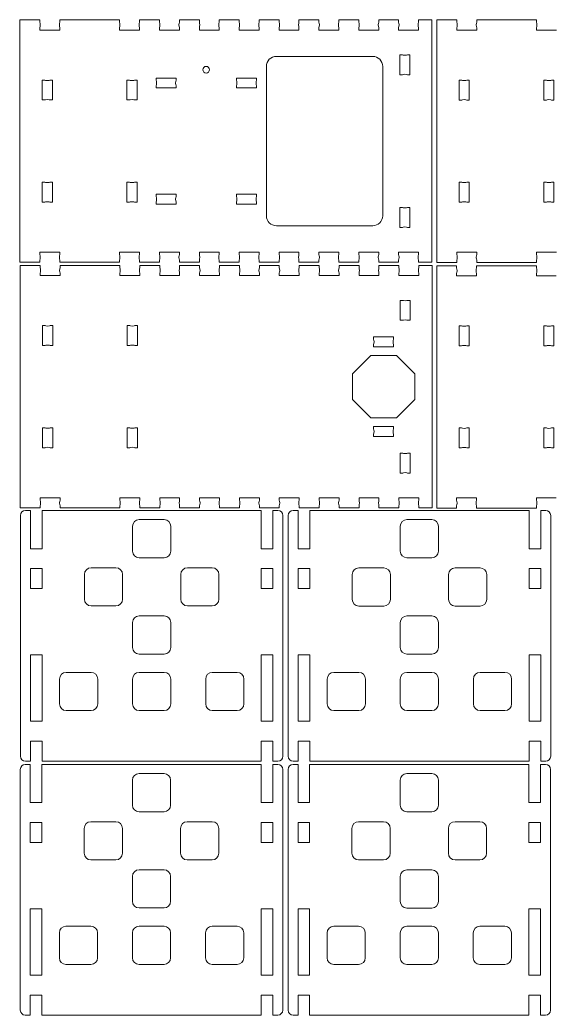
# Model space of a CAD drawing. Header units: inches. Extents: x 0.1 to 24.2, y 0.1 to 12.
# Drawn here: x 0.1 to 6.44, y 0.1 to 11.91 of the extents above; entities that cross this region are included whole.
import ezdxf

# ---------------------------------------------------------------- set-up
doc = ezdxf.new("R2010")
doc.units = ezdxf.units.IN
doc.header["$MEASUREMENT"] = 0
doc.layers.add('Hidden', color=7, linetype='Continuous', lineweight=0)
doc.layers.add('Visible', color=7, linetype='Continuous', lineweight=0)

msp = doc.modelspace()

# ---------------------------------------------------------------- linework, layer by layer
at = {"layer": 'Hidden', "color": 5, "lineweight": 0, "true_color": 0x0000ff}
msp.add_circle((2.313, 11.317), 0.0394, dxfattribs=at)
at = {"layer": 'Visible', "color": 1, "lineweight": 0, "true_color": 0xff0000}
for p, q in [((0.103, 11.908), (0.103, 9.032)), ((0.103, 11.908), (0.34, 11.908)), ((0.34, 11.878), (0.34, 11.908)), ((0.34, 11.788), (0.34, 11.819)), ((0.576, 11.878), (0.576, 11.908)), ((0.576, 11.908), (1.285, 11.908)), ((0.576, 11.788), (0.576, 11.819)), ((1.285, 11.878), (1.285, 11.908)), ((1.285, 11.788), (1.285, 11.819)), ((1.522, 11.878), (1.522, 11.908)), ((1.522, 11.908), (1.758, 11.908)), ((1.522, 11.788), (1.522, 11.819)), ((1.758, 11.878), (1.758, 11.908)), ((1.758, 11.788), (1.758, 11.819)), ((1.994, 11.878), (1.994, 11.908)), ((1.994, 11.908), (2.231, 11.908)), ((1.994, 11.788), (1.994, 11.819)), ((2.231, 11.878), (2.231, 11.908)), ((2.231, 11.788), (2.231, 11.819)), ((2.467, 11.878), (2.467, 11.908)), ((2.467, 11.908), (2.703, 11.908)), ((2.467, 11.788), (2.467, 11.819)), ((2.703, 11.878), (2.703, 11.908)), ((2.703, 11.788), (2.703, 11.819)), ((2.94, 11.878), (2.94, 11.908)), ((2.94, 11.908), (3.176, 11.908)), ((2.94, 11.788), (2.94, 11.819)), ((3.176, 11.878), (3.176, 11.908)), ((3.176, 11.788), (3.176, 11.819)), ((3.412, 11.878), (3.412, 11.908)), ((3.412, 11.908), (3.649, 11.908)), ((3.412, 11.788), (3.412, 11.819)), ((3.649, 11.878), (3.649, 11.908)), ((3.649, 11.788), (3.649, 11.819)), ((3.885, 11.878), (3.885, 11.908)), ((3.885, 11.908), (4.122, 11.908)), ((3.885, 11.788), (3.885, 11.819)), ((4.122, 11.878), (4.122, 11.908)), ((4.122, 11.788), (4.122, 11.819)), ((4.358, 11.878), (4.358, 11.908)), ((4.358, 11.908), (4.594, 11.908)), ((4.358, 11.788), (4.358, 11.819)), ((4.594, 11.878), (4.594, 11.908)), ((4.594, 11.788), (4.594, 11.819)), ((4.831, 11.878), (4.831, 11.908)), ((4.831, 11.908), (4.988, 11.908)), ((4.831, 11.788), (4.831, 11.819)), ((4.988, 9.032), (4.988, 11.908)), ((5.047, 11.907), (5.047, 9.031)), ((5.047, 11.907), (5.283, 11.907)), ((5.283, 11.878), (5.283, 11.907)), ((5.283, 11.787), (5.283, 11.818)), ((5.52, 11.878), (5.52, 11.907)), ((5.52, 11.907), (6.229, 11.907)), ((5.52, 11.787), (5.52, 11.818)), ((6.229, 11.878), (6.229, 11.907)), ((6.229, 11.787), (6.229, 11.818)), ((0.576, 11.788), (0.34, 11.788)), ((1.522, 11.788), (1.285, 11.788)), ((1.994, 11.788), (1.758, 11.788)), ((2.467, 11.788), (2.231, 11.788)), ((2.94, 11.788), (2.703, 11.788)), ((3.412, 11.788), (3.176, 11.788)), ((3.885, 11.788), (3.649, 11.788)), ((4.358, 11.788), (4.122, 11.788)), ((4.831, 11.788), (4.594, 11.788)), ((5.52, 11.787), (5.283, 11.787)), ((6.465, 11.787), (6.229, 11.787)), ((3.145, 11.475), (4.287, 11.475)), ((4.608, 11.258), (4.608, 11.494)), ((4.608, 11.494), (4.639, 11.494)), ((4.698, 11.494), (4.728, 11.494)), ((4.728, 11.258), (4.728, 11.494)), ((3.026, 11.356), (3.026, 9.584)), ((4.405, 11.356), (4.405, 9.584)), ((4.608, 11.258), (4.639, 11.258)), ((4.698, 11.258), (4.728, 11.258)), ((0.368, 11.194), (0.368, 10.958)), ((0.368, 11.194), (0.399, 11.194)), ((0.458, 11.194), (0.488, 11.194)), ((0.488, 11.194), (0.488, 10.958)), ((1.373, 11.194), (1.373, 10.958)), ((1.403, 11.194), (1.373, 11.194)), ((1.493, 11.194), (1.462, 11.194)), ((1.493, 11.194), (1.493, 10.958)), ((1.719, 11.218), (1.955, 11.218)), ((1.719, 11.218), (1.719, 11.189)), ((1.719, 11.13), (1.719, 11.1)), ((1.955, 11.218), (1.955, 11.189)), ((1.955, 11.13), (1.955, 11.1)), ((2.908, 11.218), (2.672, 11.218)), ((2.672, 11.218), (2.672, 11.189)), ((2.672, 11.13), (2.672, 11.1)), ((2.908, 11.218), (2.908, 11.189)), ((2.908, 11.13), (2.908, 11.1)), ((5.312, 11.193), (5.312, 10.957)), ((5.312, 11.193), (5.342, 11.193)), ((5.401, 11.193), (5.432, 11.193)), ((5.432, 11.193), (5.432, 10.957)), ((6.316, 11.193), (6.316, 10.957)), ((6.347, 11.193), (6.316, 11.193)), ((6.436, 11.193), (6.406, 11.193)), ((6.436, 11.193), (6.436, 10.957)), ((1.719, 11.1), (1.955, 11.1)), ((2.908, 11.1), (2.672, 11.1)), ((0.368, 10.958), (0.399, 10.958)), ((0.458, 10.958), (0.488, 10.958)), ((1.403, 10.958), (1.373, 10.958)), ((1.493, 10.958), (1.462, 10.958)), ((5.312, 10.957), (5.342, 10.957)), ((5.401, 10.957), (5.432, 10.957)), ((6.347, 10.957), (6.316, 10.957)), ((6.436, 10.957), (6.406, 10.957)), ((0.368, 9.982), (0.399, 9.982)), ((0.368, 9.746), (0.368, 9.982)), ((0.458, 9.982), (0.488, 9.982)), ((0.488, 9.746), (0.488, 9.982)), ((1.373, 9.746), (1.373, 9.982)), ((1.403, 9.982), (1.373, 9.982)), ((1.493, 9.982), (1.462, 9.982)), ((1.493, 9.746), (1.493, 9.982)), ((5.312, 9.982), (5.342, 9.982)), ((5.312, 9.745), (5.312, 9.982)), ((5.401, 9.982), (5.432, 9.982)), ((5.432, 9.745), (5.432, 9.982)), ((6.316, 9.745), (6.316, 9.982)), ((6.347, 9.982), (6.316, 9.982)), ((6.436, 9.982), (6.406, 9.982)), ((6.436, 9.745), (6.436, 9.982)), ((1.719, 9.84), (1.955, 9.84)), ((1.719, 9.81), (1.719, 9.84)), ((1.955, 9.81), (1.955, 9.84)), ((2.908, 9.84), (2.672, 9.84)), ((2.672, 9.81), (2.672, 9.84)), ((2.908, 9.81), (2.908, 9.84)), ((0.368, 9.746), (0.399, 9.746)), ((0.458, 9.746), (0.488, 9.746)), ((1.403, 9.746), (1.373, 9.746)), ((1.493, 9.746), (1.462, 9.746)), ((1.719, 9.722), (1.719, 9.751)), ((1.719, 9.722), (1.955, 9.722)), ((1.955, 9.722), (1.955, 9.751)), ((2.672, 9.722), (2.672, 9.751)), ((2.908, 9.722), (2.672, 9.722)), ((2.908, 9.722), (2.908, 9.751)), ((5.312, 9.745), (5.342, 9.745)), ((5.401, 9.745), (5.432, 9.745)), ((6.347, 9.745), (6.316, 9.745)), ((6.436, 9.745), (6.406, 9.745)), ((4.608, 9.682), (4.608, 9.446)), ((4.608, 9.682), (4.639, 9.682)), ((4.698, 9.682), (4.728, 9.682)), ((4.728, 9.682), (4.728, 9.446)), ((3.145, 9.466), (4.287, 9.466)), ((4.608, 9.446), (4.639, 9.446)), ((4.698, 9.446), (4.728, 9.446)), ((0.576, 9.152), (0.34, 9.152)), ((0.34, 9.152), (0.34, 9.121)), ((0.576, 9.152), (0.576, 9.121)), ((1.522, 9.152), (1.285, 9.152)), ((1.285, 9.152), (1.285, 9.121)), ((1.522, 9.152), (1.522, 9.121)), ((1.994, 9.152), (1.758, 9.152)), ((1.758, 9.152), (1.758, 9.121)), ((1.994, 9.152), (1.994, 9.121)), ((2.467, 9.152), (2.231, 9.152)), ((2.231, 9.152), (2.231, 9.121)), ((2.467, 9.152), (2.467, 9.121)), ((2.94, 9.152), (2.703, 9.152)), ((2.703, 9.152), (2.703, 9.121)), ((2.94, 9.152), (2.94, 9.121)), ((3.412, 9.152), (3.176, 9.152)), ((3.176, 9.152), (3.176, 9.121)), ((3.412, 9.152), (3.412, 9.121)), ((3.885, 9.152), (3.649, 9.152)), ((3.649, 9.152), (3.649, 9.121)), ((3.885, 9.152), (3.885, 9.121)), ((4.358, 9.152), (4.122, 9.152)), ((4.122, 9.152), (4.122, 9.121)), ((4.358, 9.152), (4.358, 9.121)), ((4.831, 9.152), (4.594, 9.152)), ((4.594, 9.152), (4.594, 9.121)), ((4.831, 9.152), (4.831, 9.121)), ((5.52, 9.152), (5.283, 9.152)), ((5.283, 9.152), (5.283, 9.12)), ((5.52, 9.152), (5.52, 9.12)), ((6.465, 9.152), (6.229, 9.152)), ((6.229, 9.152), (6.229, 9.12)), ((0.103, 9.032), (0.34, 9.032)), ((0.106, 8.993), (0.106, 6.118)), ((0.106, 8.993), (0.343, 8.993)), ((0.34, 9.062), (0.34, 9.032)), ((0.343, 8.964), (0.343, 8.993)), ((0.576, 9.062), (0.576, 9.032)), ((0.576, 9.032), (1.285, 9.032)), ((0.579, 8.964), (0.579, 8.993)), ((0.579, 8.993), (1.288, 8.993)), ((1.285, 9.062), (1.285, 9.032)), ((1.288, 8.964), (1.288, 8.993)), ((1.522, 9.062), (1.522, 9.032)), ((1.522, 9.032), (1.758, 9.032)), ((1.525, 8.964), (1.525, 8.993)), ((1.525, 8.993), (1.761, 8.993)), ((1.758, 9.062), (1.758, 9.032)), ((1.761, 8.964), (1.761, 8.993)), ((1.994, 9.062), (1.994, 9.032)), ((1.994, 9.032), (2.231, 9.032)), ((1.997, 8.964), (1.997, 8.993)), ((1.997, 8.993), (2.234, 8.993)), ((2.231, 9.062), (2.231, 9.032)), ((2.234, 8.964), (2.234, 8.993)), ((2.467, 9.062), (2.467, 9.032)), ((2.467, 9.032), (2.703, 9.032)), ((2.47, 8.964), (2.47, 8.993)), ((2.47, 8.993), (2.706, 8.993)), ((2.703, 9.062), (2.703, 9.032)), ((2.706, 8.964), (2.706, 8.993)), ((2.94, 9.062), (2.94, 9.032)), ((2.94, 9.032), (3.176, 9.032)), ((2.943, 8.964), (2.943, 8.993)), ((2.943, 8.993), (3.179, 8.993)), ((3.176, 9.062), (3.176, 9.032)), ((3.179, 8.964), (3.179, 8.993)), ((3.412, 9.062), (3.412, 9.032)), ((3.412, 9.032), (3.649, 9.032)), ((3.415, 8.964), (3.415, 8.993)), ((3.415, 8.993), (3.652, 8.993)), ((3.649, 9.062), (3.649, 9.032)), ((3.652, 8.964), (3.652, 8.993)), ((3.885, 9.062), (3.885, 9.032)), ((3.885, 9.032), (4.122, 9.032)), ((3.888, 8.964), (3.888, 8.993)), ((3.888, 8.993), (4.125, 8.993)), ((4.122, 9.062), (4.122, 9.032)), ((4.125, 8.964), (4.125, 8.993)), ((4.358, 9.062), (4.358, 9.032)), ((4.358, 9.032), (4.594, 9.032)), ((4.361, 8.964), (4.361, 8.993)), ((4.361, 8.993), (4.597, 8.993)), ((4.594, 9.062), (4.594, 9.032)), ((4.597, 8.964), (4.597, 8.993)), ((4.831, 9.062), (4.831, 9.032)), ((4.831, 9.032), (4.988, 9.032)), ((4.834, 8.964), (4.834, 8.993)), ((4.834, 8.993), (4.991, 8.993)), ((4.991, 6.118), (4.991, 8.993)), ((5.046, 8.991), (5.046, 6.115)), ((5.046, 8.991), (5.282, 8.991)), ((5.047, 9.031), (5.283, 9.031)), ((5.282, 8.962), (5.282, 8.991)), ((5.283, 9.061), (5.283, 9.031)), ((5.519, 8.962), (5.519, 8.991)), ((5.519, 8.991), (6.228, 8.991)), ((5.52, 9.061), (5.52, 9.031)), ((5.52, 9.031), (6.229, 9.031)), ((6.228, 8.962), (6.228, 8.991)), ((6.229, 9.061), (6.229, 9.031)), ((0.343, 8.873), (0.343, 8.905)), ((0.579, 8.873), (0.343, 8.873)), ((0.579, 8.873), (0.579, 8.905)), ((1.288, 8.873), (1.288, 8.905)), ((1.525, 8.873), (1.288, 8.873)), ((1.525, 8.873), (1.525, 8.905)), ((1.761, 8.873), (1.761, 8.905)), ((1.997, 8.873), (1.761, 8.873)), ((1.997, 8.873), (1.997, 8.905)), ((2.234, 8.873), (2.234, 8.905)), ((2.47, 8.873), (2.234, 8.873)), ((2.47, 8.873), (2.47, 8.905)), ((2.706, 8.873), (2.706, 8.905)), ((2.943, 8.873), (2.706, 8.873)), ((2.943, 8.873), (2.943, 8.905)), ((3.179, 8.873), (3.179, 8.905)), ((3.415, 8.873), (3.179, 8.873)), ((3.415, 8.873), (3.415, 8.905)), ((3.652, 8.873), (3.652, 8.905)), ((3.888, 8.873), (3.652, 8.873)), ((3.888, 8.873), (3.888, 8.905)), ((4.125, 8.873), (4.125, 8.905)), ((4.361, 8.873), (4.125, 8.873)), ((4.361, 8.873), (4.361, 8.905)), ((4.597, 8.873), (4.597, 8.905)), ((4.834, 8.873), (4.597, 8.873)), ((4.834, 8.873), (4.834, 8.905)), ((5.282, 8.871), (5.282, 8.902)), ((5.519, 8.871), (5.282, 8.871)), ((5.519, 8.871), (5.519, 8.902)), ((6.228, 8.871), (6.228, 8.902)), ((6.464, 8.871), (6.228, 8.871)), ((4.611, 8.343), (4.611, 8.58)), ((4.611, 8.58), (4.642, 8.58)), ((4.701, 8.58), (4.731, 8.58)), ((4.731, 8.343), (4.731, 8.58)), ((0.371, 8.28), (0.371, 8.043)), ((0.371, 8.28), (0.402, 8.28)), ((0.461, 8.28), (0.492, 8.28)), ((0.492, 8.28), (0.492, 8.043)), ((1.376, 8.28), (1.376, 8.043)), ((1.406, 8.28), (1.376, 8.28)), ((1.496, 8.28), (1.466, 8.28)), ((1.496, 8.28), (1.496, 8.043)), ((4.611, 8.343), (4.642, 8.343)), ((4.701, 8.343), (4.731, 8.343)), ((5.311, 8.277), (5.311, 8.041)), ((5.311, 8.277), (5.341, 8.277)), ((5.401, 8.277), (5.431, 8.277)), ((5.431, 8.277), (5.431, 8.041)), ((6.315, 8.277), (6.315, 8.041)), ((6.346, 8.277), (6.315, 8.277)), ((6.436, 8.277), (6.405, 8.277)), ((6.436, 8.277), (6.436, 8.041)), ((0.371, 8.043), (0.402, 8.043)), ((0.461, 8.043), (0.492, 8.043)), ((1.406, 8.043), (1.376, 8.043)), ((1.496, 8.043), (1.466, 8.043)), ((4.298, 8.146), (4.534, 8.146)), ((4.298, 8.117), (4.298, 8.146)), ((4.298, 8.028), (4.298, 8.058)), ((4.534, 8.117), (4.534, 8.146)), ((4.534, 8.028), (4.534, 8.058)), ((5.311, 8.041), (5.341, 8.041)), ((5.401, 8.041), (5.431, 8.041)), ((6.346, 8.041), (6.315, 8.041)), ((6.436, 8.041), (6.405, 8.041)), ((4.263, 7.924), (4.048, 7.708)), ((4.569, 7.924), (4.263, 7.924)), ((4.298, 8.028), (4.534, 8.028)), ((4.785, 7.708), (4.569, 7.924)), ((4.048, 7.708), (4.048, 7.403)), ((4.785, 7.403), (4.785, 7.708)), ((4.048, 7.403), (4.263, 7.187)), ((4.569, 7.187), (4.785, 7.403)), ((4.263, 7.187), (4.569, 7.187)), ((0.371, 7.068), (0.402, 7.068)), ((0.371, 6.831), (0.371, 7.068)), ((0.461, 7.068), (0.492, 7.068)), ((0.492, 6.831), (0.492, 7.068)), ((1.376, 6.831), (1.376, 7.068)), ((1.406, 7.068), (1.376, 7.068)), ((1.496, 7.068), (1.466, 7.068)), ((1.496, 6.831), (1.496, 7.068)), ((4.298, 7.083), (4.534, 7.083)), ((4.298, 7.083), (4.298, 7.053)), ((4.298, 6.994), (4.298, 6.965)), ((4.534, 7.083), (4.534, 7.053)), ((4.534, 6.994), (4.534, 6.965)), ((5.311, 7.066), (5.341, 7.066)), ((5.311, 6.829), (5.311, 7.066)), ((5.401, 7.066), (5.431, 7.066)), ((5.431, 6.829), (5.431, 7.066)), ((6.315, 6.829), (6.315, 7.066)), ((6.346, 7.066), (6.315, 7.066)), ((6.436, 7.066), (6.405, 7.066)), ((6.436, 6.829), (6.436, 7.066)), ((4.298, 6.965), (4.534, 6.965)), ((0.371, 6.831), (0.402, 6.831)), ((0.461, 6.831), (0.492, 6.831)), ((1.406, 6.831), (1.376, 6.831)), ((1.496, 6.831), (1.466, 6.831)), ((4.611, 6.768), (4.611, 6.531)), ((4.611, 6.768), (4.642, 6.768)), ((4.701, 6.768), (4.731, 6.768)), ((4.731, 6.768), (4.731, 6.531)), ((5.311, 6.829), (5.341, 6.829)), ((5.401, 6.829), (5.431, 6.829)), ((6.346, 6.829), (6.315, 6.829)), ((6.436, 6.829), (6.405, 6.829)), ((4.611, 6.531), (4.642, 6.531)), ((4.701, 6.531), (4.731, 6.531)), ((0.579, 6.238), (0.343, 6.238)), ((0.343, 6.238), (0.343, 6.206)), ((0.343, 6.147), (0.343, 6.118)), ((0.579, 6.238), (0.579, 6.206)), ((0.579, 6.147), (0.579, 6.118)), ((1.525, 6.238), (1.288, 6.238)), ((1.288, 6.238), (1.288, 6.206)), ((1.288, 6.147), (1.288, 6.118)), ((1.525, 6.238), (1.525, 6.206)), ((1.525, 6.147), (1.525, 6.118)), ((1.997, 6.238), (1.761, 6.238)), ((1.761, 6.238), (1.761, 6.206)), ((1.761, 6.147), (1.761, 6.118)), ((1.997, 6.238), (1.997, 6.206)), ((1.997, 6.147), (1.997, 6.118)), ((2.47, 6.238), (2.234, 6.238)), ((2.234, 6.238), (2.234, 6.206)), ((2.234, 6.147), (2.234, 6.118)), ((2.47, 6.238), (2.47, 6.206)), ((2.47, 6.147), (2.47, 6.118)), ((2.943, 6.238), (2.706, 6.238)), ((2.706, 6.238), (2.706, 6.206)), ((2.706, 6.147), (2.706, 6.118)), ((2.943, 6.238), (2.943, 6.206)), ((2.943, 6.147), (2.943, 6.118)), ((3.415, 6.238), (3.179, 6.238)), ((3.179, 6.238), (3.179, 6.206)), ((3.179, 6.147), (3.179, 6.118)), ((3.415, 6.238), (3.415, 6.206)), ((3.415, 6.147), (3.415, 6.118)), ((3.888, 6.238), (3.652, 6.238)), ((3.652, 6.238), (3.652, 6.206)), ((3.652, 6.147), (3.652, 6.118)), ((3.888, 6.238), (3.888, 6.206)), ((3.888, 6.147), (3.888, 6.118)), ((4.361, 6.238), (4.125, 6.238)), ((4.125, 6.238), (4.125, 6.206)), ((4.125, 6.147), (4.125, 6.118)), ((4.361, 6.238), (4.361, 6.206)), ((4.361, 6.147), (4.361, 6.118)), ((4.834, 6.238), (4.597, 6.238)), ((4.597, 6.238), (4.597, 6.206)), ((4.597, 6.147), (4.597, 6.118)), ((4.834, 6.238), (4.834, 6.206)), ((4.834, 6.147), (4.834, 6.118)), ((5.519, 6.236), (5.282, 6.236)), ((5.282, 6.236), (5.282, 6.204)), ((5.282, 6.145), (5.282, 6.115)), ((5.519, 6.236), (5.519, 6.204)), ((5.519, 6.145), (5.519, 6.115)), ((6.464, 6.236), (6.228, 6.236)), ((6.228, 6.236), (6.228, 6.204)), ((6.228, 6.145), (6.228, 6.115)), ((0.106, 6.118), (0.343, 6.118)), ((0.11, 3.171), (0.11, 6.027)), ((0.169, 6.086), (0.228, 6.086)), ((0.228, 5.633), (0.228, 6.086)), ((0.366, 5.633), (0.366, 6.086)), ((0.366, 6.086), (2.966, 6.086)), ((0.579, 6.118), (1.288, 6.118)), ((1.525, 6.118), (1.761, 6.118)), ((1.997, 6.118), (2.234, 6.118)), ((2.47, 6.118), (2.706, 6.118)), ((2.943, 6.118), (3.179, 6.118)), ((2.966, 5.633), (2.966, 6.086)), ((3.104, 5.633), (3.104, 6.086)), ((3.104, 6.086), (3.163, 6.086)), ((3.222, 3.171), (3.222, 6.027)), ((3.285, 3.171), (3.285, 6.027)), ((3.344, 6.086), (3.403, 6.086)), ((3.403, 5.633), (3.403, 6.086)), ((3.415, 6.118), (3.652, 6.118)), ((3.541, 5.633), (3.541, 6.086)), ((3.541, 6.086), (6.141, 6.086)), ((3.888, 6.118), (4.125, 6.118)), ((4.361, 6.118), (4.597, 6.118)), ((4.834, 6.118), (4.991, 6.118)), ((5.046, 6.115), (5.282, 6.115)), ((5.519, 6.115), (6.228, 6.115)), ((6.141, 5.633), (6.141, 6.086)), ((6.279, 5.633), (6.279, 6.086)), ((6.279, 6.086), (6.338, 6.086)), ((6.397, 3.171), (6.397, 6.027)), ((1.813, 5.978), (1.518, 5.978)), ((4.989, 5.978), (4.693, 5.978)), ((1.439, 5.604), (1.439, 5.899)), ((1.892, 5.604), (1.892, 5.899)), ((4.614, 5.603), (4.614, 5.899)), ((5.067, 5.603), (5.067, 5.899)), ((0.366, 5.633), (0.228, 5.633)), ((2.966, 5.633), (3.104, 5.633)), ((3.541, 5.633), (3.403, 5.633)), ((6.141, 5.633), (6.279, 5.633)), ((1.813, 5.525), (1.518, 5.525)), ((4.989, 5.525), (4.693, 5.525)), ((0.366, 5.397), (0.228, 5.397)), ((0.228, 5.161), (0.228, 5.397)), ((0.366, 5.397), (0.366, 5.161)), ((0.868, 5.033), (0.868, 5.328)), ((1.242, 5.407), (0.947, 5.407)), ((1.321, 5.033), (1.321, 5.328)), ((2.01, 5.033), (2.01, 5.328)), ((2.385, 5.407), (2.089, 5.407)), ((2.463, 5.033), (2.463, 5.328)), ((2.966, 5.397), (3.104, 5.397)), ((2.966, 5.397), (2.966, 5.161)), ((3.104, 5.161), (3.104, 5.397)), ((3.541, 5.397), (3.403, 5.397)), ((3.403, 5.16), (3.403, 5.397)), ((3.541, 5.397), (3.541, 5.16)), ((4.043, 5.032), (4.043, 5.328)), ((4.417, 5.406), (4.122, 5.406)), ((4.496, 5.032), (4.496, 5.328)), ((5.186, 5.032), (5.186, 5.328)), ((5.56, 5.406), (5.264, 5.406)), ((5.639, 5.032), (5.639, 5.328)), ((6.141, 5.397), (6.279, 5.397)), ((6.141, 5.397), (6.141, 5.16)), ((6.279, 5.16), (6.279, 5.397)), ((0.366, 5.161), (0.228, 5.161)), ((2.966, 5.161), (3.104, 5.161)), ((3.541, 5.16), (3.403, 5.16)), ((6.141, 5.16), (6.279, 5.16)), ((1.242, 4.954), (0.947, 4.954)), ((2.385, 4.954), (2.089, 4.954)), ((4.417, 4.953), (4.122, 4.953)), ((5.56, 4.953), (5.264, 4.953)), ((1.439, 4.461), (1.439, 4.757)), ((1.813, 4.836), (1.518, 4.836)), ((1.892, 4.461), (1.892, 4.757)), ((4.614, 4.461), (4.614, 4.756)), ((4.989, 4.835), (4.693, 4.835)), ((5.067, 4.461), (5.067, 4.756)), ((0.366, 4.373), (0.228, 4.373)), ((0.228, 3.585), (0.228, 4.373)), ((0.366, 3.585), (0.366, 4.373)), ((1.813, 4.383), (1.518, 4.383)), ((2.966, 4.373), (3.104, 4.373)), ((2.966, 3.585), (2.966, 4.373)), ((3.104, 3.585), (3.104, 4.373)), ((3.541, 4.372), (3.403, 4.372)), ((3.403, 3.585), (3.403, 4.372)), ((3.541, 3.585), (3.541, 4.372)), ((4.989, 4.382), (4.693, 4.382)), ((6.141, 4.372), (6.279, 4.372)), ((6.141, 3.585), (6.141, 4.372)), ((6.279, 3.585), (6.279, 4.372)), ((0.947, 4.166), (0.651, 4.166)), ((1.813, 4.166), (1.518, 4.166)), ((2.68, 4.166), (2.385, 4.166)), ((4.122, 4.166), (3.827, 4.166)), ((4.989, 4.166), (4.693, 4.166)), ((5.855, 4.166), (5.56, 4.166)), ((0.573, 4.087), (0.573, 3.792)), ((1.026, 4.087), (1.026, 3.792)), ((1.439, 4.087), (1.439, 3.792)), ((1.892, 4.087), (1.892, 3.792)), ((2.306, 4.087), (2.306, 3.792)), ((2.759, 4.087), (2.759, 3.792)), ((3.748, 4.087), (3.748, 3.791)), ((4.201, 4.087), (4.201, 3.791)), ((4.614, 4.087), (4.614, 3.791)), ((5.067, 4.087), (5.067, 3.791)), ((5.481, 4.087), (5.481, 3.791)), ((5.934, 4.087), (5.934, 3.791)), ((0.947, 3.713), (0.651, 3.713)), ((1.813, 3.713), (1.518, 3.713)), ((2.68, 3.713), (2.385, 3.713)), ((4.122, 3.713), (3.827, 3.713)), ((4.989, 3.713), (4.693, 3.713)), ((5.855, 3.713), (5.56, 3.713)), ((0.366, 3.585), (0.228, 3.585)), ((2.966, 3.585), (3.104, 3.585)), ((3.541, 3.585), (3.403, 3.585)), ((6.141, 3.585), (6.279, 3.585)), ((0.366, 3.349), (0.228, 3.349)), ((0.228, 3.112), (0.228, 3.349)), ((0.366, 3.349), (0.366, 3.112)), ((2.966, 3.349), (3.104, 3.349)), ((2.966, 3.349), (2.966, 3.112)), ((3.104, 3.112), (3.104, 3.349)), ((3.541, 3.348), (3.403, 3.348)), ((3.403, 3.112), (3.403, 3.348)), ((3.541, 3.348), (3.541, 3.112)), ((6.141, 3.348), (6.279, 3.348)), ((6.141, 3.348), (6.141, 3.112)), ((6.279, 3.112), (6.279, 3.348)), ((0.167, 3.074), (0.226, 3.074)), ((0.169, 3.112), (0.228, 3.112)), ((0.226, 2.62), (0.226, 3.074)), ((0.364, 2.62), (0.364, 3.074)), ((0.364, 3.074), (2.964, 3.074)), ((0.366, 3.112), (2.966, 3.112)), ((2.964, 2.62), (2.964, 3.074)), ((3.102, 2.62), (3.102, 3.074)), ((3.102, 3.074), (3.161, 3.074)), ((3.104, 3.112), (3.163, 3.112)), ((3.342, 3.073), (3.401, 3.073)), ((3.344, 3.112), (3.403, 3.112)), ((3.401, 2.62), (3.401, 3.073)), ((3.539, 2.62), (3.539, 3.073)), ((3.539, 3.073), (6.139, 3.073)), ((3.541, 3.112), (6.141, 3.112)), ((6.139, 2.62), (6.139, 3.073)), ((6.277, 2.62), (6.277, 3.073)), ((6.277, 3.073), (6.336, 3.073)), ((6.279, 3.112), (6.338, 3.112)), ((0.108, 0.158), (0.108, 3.014)), ((1.812, 2.965), (1.516, 2.965)), ((3.22, 0.158), (3.22, 3.014)), ((3.283, 0.158), (3.283, 3.014)), ((4.987, 2.965), (4.691, 2.965)), ((6.395, 0.158), (6.395, 3.014)), ((1.437, 2.591), (1.437, 2.886)), ((1.89, 2.591), (1.89, 2.886)), ((4.613, 2.59), (4.613, 2.886)), ((5.066, 2.59), (5.066, 2.886)), ((0.364, 2.62), (0.226, 2.62)), ((2.964, 2.62), (3.102, 2.62)), ((3.539, 2.62), (3.401, 2.62)), ((6.139, 2.62), (6.277, 2.62)), ((1.812, 2.512), (1.516, 2.512)), ((4.987, 2.512), (4.691, 2.512)), ((0.364, 2.384), (0.226, 2.384)), ((0.226, 2.148), (0.226, 2.384)), ((0.364, 2.384), (0.364, 2.148)), ((1.24, 2.394), (0.945, 2.394)), ((2.383, 2.394), (2.087, 2.394)), ((2.964, 2.384), (3.102, 2.384)), ((2.964, 2.384), (2.964, 2.148)), ((3.102, 2.148), (3.102, 2.384)), ((3.539, 2.384), (3.401, 2.384)), ((3.401, 2.147), (3.401, 2.384)), ((3.539, 2.384), (3.539, 2.147)), ((4.416, 2.394), (4.12, 2.394)), ((5.558, 2.394), (5.263, 2.394)), ((6.139, 2.384), (6.277, 2.384)), ((6.139, 2.384), (6.139, 2.147)), ((6.277, 2.147), (6.277, 2.384)), ((0.866, 2.02), (0.866, 2.315)), ((1.319, 2.02), (1.319, 2.315)), ((2.009, 2.02), (2.009, 2.315)), ((2.462, 2.02), (2.462, 2.315)), ((4.041, 2.019), (4.041, 2.315)), ((4.494, 2.019), (4.494, 2.315)), ((5.184, 2.019), (5.184, 2.315)), ((5.637, 2.019), (5.637, 2.315)), ((0.364, 2.148), (0.226, 2.148)), ((2.964, 2.148), (3.102, 2.148)), ((3.539, 2.147), (3.401, 2.147)), ((6.139, 2.147), (6.277, 2.147)), ((1.24, 1.941), (0.945, 1.941)), ((2.383, 1.941), (2.087, 1.941)), ((4.416, 1.941), (4.12, 1.941)), ((5.558, 1.941), (5.263, 1.941)), ((1.812, 1.823), (1.516, 1.823)), ((4.987, 1.822), (4.691, 1.822)), ((1.437, 1.449), (1.437, 1.744)), ((1.89, 1.449), (1.89, 1.744)), ((4.613, 1.448), (4.613, 1.744)), ((5.066, 1.448), (5.066, 1.744)), ((0.364, 1.36), (0.226, 1.36)), ((0.226, 0.572), (0.226, 1.36)), ((0.364, 0.572), (0.364, 1.36)), ((1.812, 1.37), (1.516, 1.37)), ((2.964, 1.36), (3.102, 1.36)), ((2.964, 0.572), (2.964, 1.36)), ((3.102, 0.572), (3.102, 1.36)), ((3.539, 1.359), (3.401, 1.359)), ((3.401, 0.572), (3.401, 1.359)), ((3.539, 0.572), (3.539, 1.359)), ((4.987, 1.369), (4.691, 1.369)), ((6.139, 1.359), (6.277, 1.359)), ((6.139, 0.572), (6.139, 1.359)), ((6.277, 0.572), (6.277, 1.359)), ((0.571, 1.074), (0.571, 0.779)), ((0.945, 1.153), (0.649, 1.153)), ((1.024, 1.074), (1.024, 0.779)), ((1.437, 1.074), (1.437, 0.779)), ((1.812, 1.153), (1.516, 1.153)), ((1.89, 1.074), (1.89, 0.779)), ((2.304, 1.074), (2.304, 0.779)), ((2.678, 1.153), (2.383, 1.153)), ((2.757, 1.074), (2.757, 0.779)), ((3.746, 1.074), (3.746, 0.778)), ((4.12, 1.153), (3.825, 1.153)), ((4.199, 1.074), (4.199, 0.778)), ((4.613, 1.074), (4.613, 0.778)), ((4.987, 1.153), (4.691, 1.153)), ((5.066, 1.074), (5.066, 0.778)), ((5.479, 1.074), (5.479, 0.778)), ((5.853, 1.153), (5.558, 1.153)), ((5.932, 1.074), (5.932, 0.778)), ((0.945, 0.7), (0.649, 0.7)), ((1.812, 0.7), (1.516, 0.7)), ((2.678, 0.7), (2.383, 0.7)), ((4.12, 0.7), (3.825, 0.7)), ((4.987, 0.7), (4.691, 0.7)), ((5.853, 0.7), (5.558, 0.7)), ((0.364, 0.572), (0.226, 0.572)), ((2.964, 0.572), (3.102, 0.572)), ((3.539, 0.572), (3.401, 0.572)), ((6.139, 0.572), (6.277, 0.572)), ((0.364, 0.336), (0.226, 0.336)), ((0.226, 0.099), (0.226, 0.336)), ((0.364, 0.336), (0.364, 0.099)), ((2.964, 0.336), (3.102, 0.336)), ((2.964, 0.336), (2.964, 0.099)), ((3.102, 0.099), (3.102, 0.336)), ((3.539, 0.335), (3.401, 0.335)), ((3.401, 0.099), (3.401, 0.335)), ((3.539, 0.335), (3.539, 0.099)), ((6.139, 0.335), (6.277, 0.335)), ((6.139, 0.335), (6.139, 0.099)), ((6.277, 0.099), (6.277, 0.335)), ((0.167, 0.099), (0.226, 0.099)), ((0.364, 0.099), (2.964, 0.099)), ((3.102, 0.099), (3.161, 0.099)), ((3.342, 0.099), (3.401, 0.099)), ((3.539, 0.099), (6.139, 0.099)), ((6.277, 0.099), (6.336, 0.099))]:
    msp.add_line(p, q, dxfattribs=at)
for points in [[(0.34, 11.878), (0.343, 11.878), (0.345, 11.865), (0.345, 11.849), (0.345, 11.832), (0.343, 11.819), (0.34, 11.819)], [(0.576, 11.819), (0.573, 11.819), (0.571, 11.832), (0.571, 11.849), (0.571, 11.865), (0.573, 11.878), (0.576, 11.878)], [(1.285, 11.878), (1.288, 11.878), (1.29, 11.865), (1.29, 11.849), (1.29, 11.832), (1.288, 11.819), (1.285, 11.819)], [(1.522, 11.819), (1.519, 11.819), (1.517, 11.832), (1.517, 11.849), (1.517, 11.865), (1.519, 11.878), (1.522, 11.878)], [(1.758, 11.878), (1.761, 11.878), (1.763, 11.865), (1.763, 11.849), (1.763, 11.832), (1.761, 11.819), (1.758, 11.819)], [(1.994, 11.819), (1.992, 11.819), (1.989, 11.832), (1.989, 11.849), (1.989, 11.865), (1.992, 11.878), (1.994, 11.878)], [(2.231, 11.878), (2.233, 11.878), (2.236, 11.865), (2.236, 11.849), (2.236, 11.832), (2.233, 11.819), (2.231, 11.819)], [(2.467, 11.819), (2.464, 11.819), (2.462, 11.832), (2.462, 11.849), (2.462, 11.865), (2.464, 11.878), (2.467, 11.878)], [(2.703, 11.878), (2.706, 11.878), (2.708, 11.865), (2.708, 11.849), (2.708, 11.832), (2.706, 11.819), (2.703, 11.819)], [(2.94, 11.819), (2.937, 11.819), (2.935, 11.832), (2.935, 11.849), (2.935, 11.865), (2.937, 11.878), (2.94, 11.878)], [(3.176, 11.878), (3.179, 11.878), (3.181, 11.865), (3.181, 11.849), (3.181, 11.832), (3.179, 11.819), (3.176, 11.819)], [(3.412, 11.819), (3.41, 11.819), (3.408, 11.832), (3.408, 11.849), (3.408, 11.865), (3.41, 11.878), (3.412, 11.878)], [(3.649, 11.878), (3.652, 11.878), (3.654, 11.865), (3.654, 11.849), (3.654, 11.832), (3.652, 11.819), (3.649, 11.819)], [(3.885, 11.819), (3.882, 11.819), (3.88, 11.832), (3.88, 11.849), (3.88, 11.865), (3.882, 11.878), (3.885, 11.878)], [(4.122, 11.878), (4.124, 11.878), (4.126, 11.865), (4.126, 11.849), (4.126, 11.832), (4.124, 11.819), (4.122, 11.819)], [(4.358, 11.819), (4.355, 11.819), (4.353, 11.832), (4.353, 11.849), (4.353, 11.865), (4.355, 11.878), (4.358, 11.878)], [(4.594, 11.878), (4.597, 11.878), (4.599, 11.865), (4.599, 11.849), (4.599, 11.832), (4.597, 11.819), (4.594, 11.819)], [(4.831, 11.819), (4.828, 11.819), (4.826, 11.832), (4.826, 11.849), (4.826, 11.865), (4.828, 11.878), (4.831, 11.878)], [(5.283, 11.878), (5.286, 11.878), (5.288, 11.864), (5.288, 11.848), (5.288, 11.832), (5.286, 11.818), (5.283, 11.818)], [(5.52, 11.818), (5.517, 11.818), (5.515, 11.832), (5.515, 11.848), (5.515, 11.864), (5.517, 11.878), (5.52, 11.878)], [(6.229, 11.878), (6.231, 11.878), (6.234, 11.864), (6.234, 11.848), (6.234, 11.832), (6.231, 11.818), (6.229, 11.818)], [(4.639, 11.494), (4.639, 11.492), (4.652, 11.489), (4.668, 11.489), (4.684, 11.489), (4.698, 11.492), (4.698, 11.494)], [(4.698, 11.258), (4.698, 11.261), (4.684, 11.263), (4.668, 11.263), (4.652, 11.263), (4.639, 11.261), (4.639, 11.258)], [(0.399, 11.194), (0.399, 11.191), (0.412, 11.189), (0.428, 11.189), (0.445, 11.189), (0.458, 11.191), (0.458, 11.194)], [(1.403, 11.194), (1.403, 11.191), (1.417, 11.189), (1.433, 11.189), (1.449, 11.189), (1.462, 11.191), (1.462, 11.194)], [(1.719, 11.13), (1.721, 11.13), (1.723, 11.143), (1.723, 11.159), (1.723, 11.176), (1.721, 11.189), (1.719, 11.189)], [(1.955, 11.189), (1.952, 11.189), (1.95, 11.176), (1.95, 11.159), (1.95, 11.143), (1.952, 11.13), (1.955, 11.13)], [(2.672, 11.13), (2.675, 11.13), (2.677, 11.143), (2.677, 11.159), (2.677, 11.176), (2.675, 11.189), (2.672, 11.189)], [(2.908, 11.189), (2.905, 11.189), (2.903, 11.176), (2.903, 11.159), (2.903, 11.143), (2.905, 11.13), (2.908, 11.13)], [(5.342, 11.193), (5.342, 11.191), (5.355, 11.188), (5.372, 11.188), (5.388, 11.188), (5.401, 11.191), (5.401, 11.193)], [(6.347, 11.193), (6.347, 11.191), (6.36, 11.188), (6.376, 11.188), (6.393, 11.188), (6.406, 11.191), (6.406, 11.193)], [(0.458, 10.958), (0.458, 10.96), (0.445, 10.963), (0.428, 10.963), (0.412, 10.963), (0.399, 10.96), (0.399, 10.958)], [(1.462, 10.958), (1.462, 10.96), (1.449, 10.963), (1.433, 10.963), (1.417, 10.963), (1.403, 10.96), (1.403, 10.958)], [(5.401, 10.957), (5.401, 10.96), (5.388, 10.962), (5.372, 10.962), (5.355, 10.962), (5.342, 10.96), (5.342, 10.957)], [(6.406, 10.957), (6.406, 10.96), (6.393, 10.962), (6.376, 10.962), (6.36, 10.962), (6.347, 10.96), (6.347, 10.957)], [(0.399, 9.982), (0.399, 9.98), (0.412, 9.977), (0.428, 9.977), (0.445, 9.977), (0.458, 9.98), (0.458, 9.982)], [(1.403, 9.982), (1.403, 9.98), (1.417, 9.977), (1.433, 9.977), (1.449, 9.977), (1.462, 9.98), (1.462, 9.982)], [(5.342, 9.982), (5.342, 9.979), (5.355, 9.977), (5.372, 9.977), (5.388, 9.977), (5.401, 9.979), (5.401, 9.982)], [(6.347, 9.982), (6.347, 9.979), (6.36, 9.977), (6.376, 9.977), (6.393, 9.977), (6.406, 9.979), (6.406, 9.982)], [(1.719, 9.751), (1.721, 9.751), (1.723, 9.764), (1.723, 9.781), (1.723, 9.797), (1.721, 9.81), (1.719, 9.81)], [(1.955, 9.81), (1.952, 9.81), (1.95, 9.797), (1.95, 9.781), (1.95, 9.764), (1.952, 9.751), (1.955, 9.751)], [(2.672, 9.751), (2.675, 9.751), (2.677, 9.764), (2.677, 9.781), (2.677, 9.797), (2.675, 9.81), (2.672, 9.81)], [(2.908, 9.81), (2.905, 9.81), (2.903, 9.797), (2.903, 9.781), (2.903, 9.764), (2.905, 9.751), (2.908, 9.751)], [(0.458, 9.746), (0.458, 9.749), (0.445, 9.751), (0.428, 9.751), (0.412, 9.751), (0.399, 9.749), (0.399, 9.746)], [(1.462, 9.746), (1.462, 9.749), (1.449, 9.751), (1.433, 9.751), (1.417, 9.751), (1.403, 9.749), (1.403, 9.746)], [(5.401, 9.745), (5.401, 9.748), (5.388, 9.75), (5.372, 9.75), (5.355, 9.75), (5.342, 9.748), (5.342, 9.745)], [(6.406, 9.745), (6.406, 9.748), (6.393, 9.75), (6.376, 9.75), (6.36, 9.75), (6.347, 9.748), (6.347, 9.745)], [(4.639, 9.682), (4.639, 9.679), (4.652, 9.677), (4.668, 9.677), (4.684, 9.677), (4.698, 9.679), (4.698, 9.682)], [(4.698, 9.446), (4.698, 9.449), (4.684, 9.451), (4.668, 9.451), (4.652, 9.451), (4.639, 9.449), (4.639, 9.446)], [(0.34, 9.062), (0.343, 9.062), (0.345, 9.075), (0.345, 9.091), (0.345, 9.108), (0.343, 9.121), (0.34, 9.121)], [(0.576, 9.121), (0.573, 9.121), (0.571, 9.108), (0.571, 9.091), (0.571, 9.075), (0.573, 9.062), (0.576, 9.062)], [(1.285, 9.062), (1.288, 9.062), (1.29, 9.075), (1.29, 9.091), (1.29, 9.108), (1.288, 9.121), (1.285, 9.121)], [(1.522, 9.121), (1.519, 9.121), (1.517, 9.108), (1.517, 9.091), (1.517, 9.075), (1.519, 9.062), (1.522, 9.062)], [(1.758, 9.062), (1.761, 9.062), (1.763, 9.075), (1.763, 9.091), (1.763, 9.108), (1.761, 9.121), (1.758, 9.121)], [(1.994, 9.121), (1.992, 9.121), (1.989, 9.108), (1.989, 9.091), (1.989, 9.075), (1.992, 9.062), (1.994, 9.062)], [(2.231, 9.062), (2.233, 9.062), (2.236, 9.075), (2.236, 9.091), (2.236, 9.108), (2.233, 9.121), (2.231, 9.121)], [(2.467, 9.121), (2.464, 9.121), (2.462, 9.108), (2.462, 9.091), (2.462, 9.075), (2.464, 9.062), (2.467, 9.062)], [(2.703, 9.062), (2.706, 9.062), (2.708, 9.075), (2.708, 9.091), (2.708, 9.108), (2.706, 9.121), (2.703, 9.121)], [(2.94, 9.121), (2.937, 9.121), (2.935, 9.108), (2.935, 9.091), (2.935, 9.075), (2.937, 9.062), (2.94, 9.062)], [(3.176, 9.062), (3.179, 9.062), (3.181, 9.075), (3.181, 9.091), (3.181, 9.108), (3.179, 9.121), (3.176, 9.121)], [(3.412, 9.121), (3.41, 9.121), (3.408, 9.108), (3.408, 9.091), (3.408, 9.075), (3.41, 9.062), (3.412, 9.062)], [(3.649, 9.062), (3.652, 9.062), (3.654, 9.075), (3.654, 9.091), (3.654, 9.108), (3.652, 9.121), (3.649, 9.121)], [(3.885, 9.121), (3.882, 9.121), (3.88, 9.108), (3.88, 9.091), (3.88, 9.075), (3.882, 9.062), (3.885, 9.062)], [(4.122, 9.062), (4.124, 9.062), (4.126, 9.075), (4.126, 9.091), (4.126, 9.108), (4.124, 9.121), (4.122, 9.121)], [(4.358, 9.121), (4.355, 9.121), (4.353, 9.108), (4.353, 9.091), (4.353, 9.075), (4.355, 9.062), (4.358, 9.062)], [(4.594, 9.062), (4.597, 9.062), (4.599, 9.075), (4.599, 9.091), (4.599, 9.108), (4.597, 9.121), (4.594, 9.121)], [(4.831, 9.121), (4.828, 9.121), (4.826, 9.108), (4.826, 9.091), (4.826, 9.075), (4.828, 9.062), (4.831, 9.062)], [(5.283, 9.061), (5.286, 9.061), (5.288, 9.074), (5.288, 9.09), (5.288, 9.107), (5.286, 9.12), (5.283, 9.12)], [(5.52, 9.12), (5.517, 9.12), (5.515, 9.107), (5.515, 9.09), (5.515, 9.074), (5.517, 9.061), (5.52, 9.061)], [(6.229, 9.061), (6.231, 9.061), (6.234, 9.074), (6.234, 9.09), (6.234, 9.107), (6.231, 9.12), (6.229, 9.12)], [(0.343, 8.964), (0.346, 8.964), (0.348, 8.951), (0.348, 8.934), (0.348, 8.918), (0.346, 8.905), (0.343, 8.905)], [(0.579, 8.905), (0.576, 8.905), (0.574, 8.918), (0.574, 8.934), (0.574, 8.951), (0.576, 8.964), (0.579, 8.964)], [(1.288, 8.964), (1.291, 8.964), (1.293, 8.951), (1.293, 8.934), (1.293, 8.918), (1.291, 8.905), (1.288, 8.905)], [(1.525, 8.905), (1.522, 8.905), (1.52, 8.918), (1.52, 8.934), (1.52, 8.951), (1.522, 8.964), (1.525, 8.964)], [(1.761, 8.964), (1.764, 8.964), (1.766, 8.951), (1.766, 8.934), (1.766, 8.918), (1.764, 8.905), (1.761, 8.905)], [(1.997, 8.905), (1.995, 8.905), (1.992, 8.918), (1.992, 8.934), (1.992, 8.951), (1.995, 8.964), (1.997, 8.964)], [(2.234, 8.964), (2.236, 8.964), (2.239, 8.951), (2.239, 8.934), (2.239, 8.918), (2.236, 8.905), (2.234, 8.905)], [(2.47, 8.905), (2.467, 8.905), (2.465, 8.918), (2.465, 8.934), (2.465, 8.951), (2.467, 8.964), (2.47, 8.964)], [(2.706, 8.964), (2.709, 8.964), (2.711, 8.951), (2.711, 8.934), (2.711, 8.918), (2.709, 8.905), (2.706, 8.905)], [(2.943, 8.905), (2.94, 8.905), (2.938, 8.918), (2.938, 8.934), (2.938, 8.951), (2.94, 8.964), (2.943, 8.964)], [(3.179, 8.964), (3.182, 8.964), (3.184, 8.951), (3.184, 8.934), (3.184, 8.918), (3.182, 8.905), (3.179, 8.905)], [(3.415, 8.905), (3.413, 8.905), (3.411, 8.918), (3.411, 8.934), (3.411, 8.951), (3.413, 8.964), (3.415, 8.964)], [(3.652, 8.964), (3.655, 8.964), (3.657, 8.951), (3.657, 8.934), (3.657, 8.918), (3.655, 8.905), (3.652, 8.905)], [(3.888, 8.905), (3.885, 8.905), (3.883, 8.918), (3.883, 8.934), (3.883, 8.951), (3.885, 8.964), (3.888, 8.964)], [(4.125, 8.964), (4.127, 8.964), (4.129, 8.951), (4.129, 8.934), (4.129, 8.918), (4.127, 8.905), (4.125, 8.905)], [(4.361, 8.905), (4.358, 8.905), (4.356, 8.918), (4.356, 8.934), (4.356, 8.951), (4.358, 8.964), (4.361, 8.964)], [(4.597, 8.964), (4.6, 8.964), (4.602, 8.951), (4.602, 8.934), (4.602, 8.918), (4.6, 8.905), (4.597, 8.905)], [(4.834, 8.905), (4.831, 8.905), (4.829, 8.918), (4.829, 8.934), (4.829, 8.951), (4.831, 8.964), (4.834, 8.964)], [(5.282, 8.962), (5.285, 8.962), (5.287, 8.948), (5.287, 8.932), (5.287, 8.916), (5.285, 8.902), (5.282, 8.902)], [(5.519, 8.902), (5.516, 8.902), (5.514, 8.916), (5.514, 8.932), (5.514, 8.948), (5.516, 8.962), (5.519, 8.962)], [(6.228, 8.962), (6.231, 8.962), (6.233, 8.948), (6.233, 8.932), (6.233, 8.916), (6.231, 8.902), (6.228, 8.902)], [(4.642, 8.58), (4.642, 8.577), (4.655, 8.575), (4.671, 8.575), (4.687, 8.575), (4.701, 8.577), (4.701, 8.58)], [(0.402, 8.28), (0.402, 8.277), (0.415, 8.275), (0.431, 8.275), (0.448, 8.275), (0.461, 8.277), (0.461, 8.28)], [(1.406, 8.28), (1.406, 8.277), (1.42, 8.275), (1.436, 8.275), (1.452, 8.275), (1.466, 8.277), (1.466, 8.28)], [(4.701, 8.343), (4.701, 8.346), (4.687, 8.348), (4.671, 8.348), (4.655, 8.348), (4.642, 8.346), (4.642, 8.343)], [(5.341, 8.277), (5.341, 8.275), (5.355, 8.272), (5.371, 8.272), (5.387, 8.272), (5.401, 8.275), (5.401, 8.277)], [(6.346, 8.277), (6.346, 8.275), (6.359, 8.272), (6.376, 8.272), (6.392, 8.272), (6.405, 8.275), (6.405, 8.277)], [(0.461, 8.043), (0.461, 8.046), (0.448, 8.048), (0.431, 8.048), (0.415, 8.048), (0.402, 8.046), (0.402, 8.043)], [(1.466, 8.043), (1.466, 8.046), (1.452, 8.048), (1.436, 8.048), (1.42, 8.048), (1.406, 8.046), (1.406, 8.043)], [(4.298, 8.117), (4.301, 8.117), (4.303, 8.104), (4.303, 8.087), (4.303, 8.071), (4.301, 8.058), (4.298, 8.058)], [(4.534, 8.058), (4.532, 8.058), (4.529, 8.071), (4.529, 8.087), (4.529, 8.104), (4.532, 8.117), (4.534, 8.117)], [(5.401, 8.041), (5.401, 8.044), (5.387, 8.046), (5.371, 8.046), (5.355, 8.046), (5.341, 8.044), (5.341, 8.041)], [(6.405, 8.041), (6.405, 8.044), (6.392, 8.046), (6.376, 8.046), (6.359, 8.046), (6.346, 8.044), (6.346, 8.041)], [(0.402, 7.068), (0.402, 7.065), (0.415, 7.063), (0.431, 7.063), (0.448, 7.063), (0.461, 7.065), (0.461, 7.068)], [(1.406, 7.068), (1.406, 7.065), (1.42, 7.063), (1.436, 7.063), (1.452, 7.063), (1.466, 7.065), (1.466, 7.068)], [(4.298, 7.053), (4.301, 7.053), (4.303, 7.04), (4.303, 7.024), (4.303, 7.007), (4.301, 6.994), (4.298, 6.994)], [(4.534, 6.994), (4.532, 6.994), (4.529, 7.007), (4.529, 7.024), (4.529, 7.04), (4.532, 7.053), (4.534, 7.053)], [(5.341, 7.066), (5.341, 7.063), (5.355, 7.061), (5.371, 7.061), (5.387, 7.061), (5.401, 7.063), (5.401, 7.066)], [(6.346, 7.066), (6.346, 7.063), (6.359, 7.061), (6.376, 7.061), (6.392, 7.061), (6.405, 7.063), (6.405, 7.066)], [(0.461, 6.831), (0.461, 6.834), (0.448, 6.836), (0.431, 6.836), (0.415, 6.836), (0.402, 6.834), (0.402, 6.831)], [(1.466, 6.831), (1.466, 6.834), (1.452, 6.836), (1.436, 6.836), (1.42, 6.836), (1.406, 6.834), (1.406, 6.831)], [(4.642, 6.768), (4.642, 6.765), (4.655, 6.763), (4.671, 6.763), (4.687, 6.763), (4.701, 6.765), (4.701, 6.768)], [(5.401, 6.829), (5.401, 6.832), (5.387, 6.834), (5.371, 6.834), (5.355, 6.834), (5.341, 6.832), (5.341, 6.829)], [(6.405, 6.829), (6.405, 6.832), (6.392, 6.834), (6.376, 6.834), (6.359, 6.834), (6.346, 6.832), (6.346, 6.829)], [(4.701, 6.531), (4.701, 6.534), (4.687, 6.536), (4.671, 6.536), (4.655, 6.536), (4.642, 6.534), (4.642, 6.531)], [(0.343, 6.147), (0.346, 6.147), (0.348, 6.16), (0.348, 6.177), (0.348, 6.193), (0.346, 6.206), (0.343, 6.206)], [(0.579, 6.206), (0.576, 6.206), (0.574, 6.193), (0.574, 6.177), (0.574, 6.16), (0.576, 6.147), (0.579, 6.147)], [(1.288, 6.147), (1.291, 6.147), (1.293, 6.16), (1.293, 6.177), (1.293, 6.193), (1.291, 6.206), (1.288, 6.206)], [(1.525, 6.206), (1.522, 6.206), (1.52, 6.193), (1.52, 6.177), (1.52, 6.16), (1.522, 6.147), (1.525, 6.147)], [(1.761, 6.147), (1.764, 6.147), (1.766, 6.16), (1.766, 6.177), (1.766, 6.193), (1.764, 6.206), (1.761, 6.206)], [(1.997, 6.206), (1.995, 6.206), (1.992, 6.193), (1.992, 6.177), (1.992, 6.16), (1.995, 6.147), (1.997, 6.147)], [(2.234, 6.147), (2.236, 6.147), (2.239, 6.16), (2.239, 6.177), (2.239, 6.193), (2.236, 6.206), (2.234, 6.206)], [(2.47, 6.206), (2.467, 6.206), (2.465, 6.193), (2.465, 6.177), (2.465, 6.16), (2.467, 6.147), (2.47, 6.147)], [(2.706, 6.147), (2.709, 6.147), (2.711, 6.16), (2.711, 6.177), (2.711, 6.193), (2.709, 6.206), (2.706, 6.206)], [(2.943, 6.206), (2.94, 6.206), (2.938, 6.193), (2.938, 6.177), (2.938, 6.16), (2.94, 6.147), (2.943, 6.147)], [(3.179, 6.147), (3.182, 6.147), (3.184, 6.16), (3.184, 6.177), (3.184, 6.193), (3.182, 6.206), (3.179, 6.206)], [(3.415, 6.206), (3.413, 6.206), (3.411, 6.193), (3.411, 6.177), (3.411, 6.16), (3.413, 6.147), (3.415, 6.147)], [(3.652, 6.147), (3.655, 6.147), (3.657, 6.16), (3.657, 6.177), (3.657, 6.193), (3.655, 6.206), (3.652, 6.206)], [(3.888, 6.206), (3.885, 6.206), (3.883, 6.193), (3.883, 6.177), (3.883, 6.16), (3.885, 6.147), (3.888, 6.147)], [(4.125, 6.147), (4.127, 6.147), (4.129, 6.16), (4.129, 6.177), (4.129, 6.193), (4.127, 6.206), (4.125, 6.206)], [(4.361, 6.206), (4.358, 6.206), (4.356, 6.193), (4.356, 6.177), (4.356, 6.16), (4.358, 6.147), (4.361, 6.147)], [(4.597, 6.147), (4.6, 6.147), (4.602, 6.16), (4.602, 6.177), (4.602, 6.193), (4.6, 6.206), (4.597, 6.206)], [(4.834, 6.206), (4.831, 6.206), (4.829, 6.193), (4.829, 6.177), (4.829, 6.16), (4.831, 6.147), (4.834, 6.147)], [(5.282, 6.145), (5.285, 6.145), (5.287, 6.158), (5.287, 6.175), (5.287, 6.191), (5.285, 6.204), (5.282, 6.204)], [(5.519, 6.204), (5.516, 6.204), (5.514, 6.191), (5.514, 6.175), (5.514, 6.158), (5.516, 6.145), (5.519, 6.145)], [(6.228, 6.145), (6.231, 6.145), (6.233, 6.158), (6.233, 6.175), (6.233, 6.191), (6.231, 6.204), (6.228, 6.204)]]:
    msp.add_open_spline(points, degree=3, knots=[0, 0, 0, 0, 1, 1, 1, 2, 2, 2, 2], dxfattribs=at)
for points in [[(3.145, 11.475), (3.079, 11.475), (3.026, 11.422), (3.026, 11.356)], [(4.405, 11.356), (4.405, 11.422), (4.352, 11.475), (4.287, 11.475)], [(3.026, 9.584), (3.026, 9.518), (3.079, 9.466), (3.145, 9.466)], [(4.287, 9.466), (4.352, 9.466), (4.405, 9.518), (4.405, 9.584)], [(0.169, 6.086), (0.136, 6.086), (0.11, 6.06), (0.11, 6.027)], [(3.222, 6.027), (3.222, 6.06), (3.195, 6.086), (3.163, 6.086)], [(3.344, 6.086), (3.311, 6.086), (3.285, 6.06), (3.285, 6.027)], [(6.397, 6.027), (6.397, 6.06), (6.371, 6.086), (6.338, 6.086)], [(1.518, 5.978), (1.474, 5.978), (1.439, 5.943), (1.439, 5.899)], [(1.892, 5.899), (1.892, 5.943), (1.857, 5.978), (1.813, 5.978)], [(4.693, 5.978), (4.65, 5.978), (4.614, 5.942), (4.614, 5.899)], [(5.067, 5.899), (5.067, 5.942), (5.032, 5.978), (4.989, 5.978)], [(1.439, 5.604), (1.439, 5.56), (1.474, 5.525), (1.518, 5.525)], [(1.813, 5.525), (1.857, 5.525), (1.892, 5.56), (1.892, 5.604)], [(4.614, 5.603), (4.614, 5.56), (4.65, 5.525), (4.693, 5.525)], [(4.989, 5.525), (5.032, 5.525), (5.067, 5.56), (5.067, 5.603)], [(0.947, 5.407), (0.903, 5.407), (0.868, 5.372), (0.868, 5.328)], [(1.321, 5.328), (1.321, 5.372), (1.286, 5.407), (1.242, 5.407)], [(2.089, 5.407), (2.046, 5.407), (2.01, 5.372), (2.01, 5.328)], [(2.463, 5.328), (2.463, 5.372), (2.428, 5.407), (2.385, 5.407)], [(4.122, 5.406), (4.079, 5.406), (4.043, 5.371), (4.043, 5.328)], [(4.496, 5.328), (4.496, 5.371), (4.461, 5.406), (4.417, 5.406)], [(5.264, 5.406), (5.221, 5.406), (5.186, 5.371), (5.186, 5.328)], [(5.639, 5.328), (5.639, 5.371), (5.603, 5.406), (5.56, 5.406)], [(0.868, 5.033), (0.868, 4.989), (0.903, 4.954), (0.947, 4.954)], [(1.242, 4.954), (1.286, 4.954), (1.321, 4.989), (1.321, 5.033)], [(2.01, 5.033), (2.01, 4.989), (2.046, 4.954), (2.089, 4.954)], [(2.385, 4.954), (2.428, 4.954), (2.463, 4.989), (2.463, 5.033)], [(4.043, 5.032), (4.043, 4.989), (4.079, 4.953), (4.122, 4.953)], [(4.417, 4.953), (4.461, 4.953), (4.496, 4.989), (4.496, 5.032)], [(5.186, 5.032), (5.186, 4.989), (5.221, 4.953), (5.264, 4.953)], [(5.56, 4.953), (5.603, 4.953), (5.639, 4.989), (5.639, 5.032)], [(1.518, 4.836), (1.474, 4.836), (1.439, 4.8), (1.439, 4.757)], [(1.892, 4.757), (1.892, 4.8), (1.857, 4.836), (1.813, 4.836)], [(4.693, 4.835), (4.65, 4.835), (4.614, 4.8), (4.614, 4.756)], [(5.067, 4.756), (5.067, 4.8), (5.032, 4.835), (4.989, 4.835)], [(1.439, 4.461), (1.439, 4.418), (1.474, 4.383), (1.518, 4.383)], [(1.813, 4.383), (1.857, 4.383), (1.892, 4.418), (1.892, 4.461)], [(4.614, 4.461), (4.614, 4.418), (4.65, 4.382), (4.693, 4.382)], [(4.989, 4.382), (5.032, 4.382), (5.067, 4.418), (5.067, 4.461)], [(0.651, 4.166), (0.608, 4.166), (0.573, 4.131), (0.573, 4.087)], [(1.026, 4.087), (1.026, 4.131), (0.99, 4.166), (0.947, 4.166)], [(1.518, 4.166), (1.474, 4.166), (1.439, 4.131), (1.439, 4.087)], [(1.892, 4.087), (1.892, 4.131), (1.857, 4.166), (1.813, 4.166)], [(2.385, 4.166), (2.341, 4.166), (2.306, 4.131), (2.306, 4.087)], [(2.759, 4.087), (2.759, 4.131), (2.724, 4.166), (2.68, 4.166)], [(3.827, 4.166), (3.783, 4.166), (3.748, 4.13), (3.748, 4.087)], [(4.201, 4.087), (4.201, 4.13), (4.166, 4.166), (4.122, 4.166)], [(4.693, 4.166), (4.65, 4.166), (4.614, 4.13), (4.614, 4.087)], [(5.067, 4.087), (5.067, 4.13), (5.032, 4.166), (4.989, 4.166)], [(5.56, 4.166), (5.516, 4.166), (5.481, 4.13), (5.481, 4.087)], [(5.934, 4.087), (5.934, 4.13), (5.899, 4.166), (5.855, 4.166)], [(0.573, 3.792), (0.573, 3.748), (0.608, 3.713), (0.651, 3.713)], [(0.947, 3.713), (0.99, 3.713), (1.026, 3.748), (1.026, 3.792)], [(1.439, 3.792), (1.439, 3.748), (1.474, 3.713), (1.518, 3.713)], [(1.813, 3.713), (1.857, 3.713), (1.892, 3.748), (1.892, 3.792)], [(2.306, 3.792), (2.306, 3.748), (2.341, 3.713), (2.385, 3.713)], [(2.68, 3.713), (2.724, 3.713), (2.759, 3.748), (2.759, 3.792)], [(3.748, 3.791), (3.748, 3.748), (3.783, 3.713), (3.827, 3.713)], [(4.122, 3.713), (4.166, 3.713), (4.201, 3.748), (4.201, 3.791)], [(4.614, 3.791), (4.614, 3.748), (4.65, 3.713), (4.693, 3.713)], [(4.989, 3.713), (5.032, 3.713), (5.067, 3.748), (5.067, 3.791)], [(5.481, 3.791), (5.481, 3.748), (5.516, 3.713), (5.56, 3.713)], [(5.855, 3.713), (5.899, 3.713), (5.934, 3.748), (5.934, 3.791)], [(0.167, 3.074), (0.134, 3.074), (0.108, 3.047), (0.108, 3.014)], [(0.11, 3.171), (0.11, 3.139), (0.136, 3.112), (0.169, 3.112)], [(3.22, 3.014), (3.22, 3.047), (3.193, 3.074), (3.161, 3.074)], [(3.163, 3.112), (3.195, 3.112), (3.222, 3.139), (3.222, 3.171)], [(3.342, 3.073), (3.31, 3.073), (3.283, 3.047), (3.283, 3.014)], [(3.285, 3.171), (3.285, 3.138), (3.311, 3.112), (3.344, 3.112)], [(6.395, 3.014), (6.395, 3.047), (6.369, 3.073), (6.336, 3.073)], [(6.338, 3.112), (6.371, 3.112), (6.397, 3.138), (6.397, 3.171)], [(1.516, 2.965), (1.473, 2.965), (1.437, 2.93), (1.437, 2.886)], [(1.89, 2.886), (1.89, 2.93), (1.855, 2.965), (1.812, 2.965)], [(4.691, 2.965), (4.648, 2.965), (4.613, 2.929), (4.613, 2.886)], [(5.066, 2.886), (5.066, 2.929), (5.03, 2.965), (4.987, 2.965)], [(1.437, 2.591), (1.437, 2.547), (1.473, 2.512), (1.516, 2.512)], [(1.812, 2.512), (1.855, 2.512), (1.89, 2.547), (1.89, 2.591)], [(4.613, 2.59), (4.613, 2.547), (4.648, 2.512), (4.691, 2.512)], [(4.987, 2.512), (5.03, 2.512), (5.066, 2.547), (5.066, 2.59)], [(0.945, 2.394), (0.901, 2.394), (0.866, 2.359), (0.866, 2.315)], [(1.319, 2.315), (1.319, 2.359), (1.284, 2.394), (1.24, 2.394)], [(2.087, 2.394), (2.044, 2.394), (2.009, 2.359), (2.009, 2.315)], [(2.462, 2.315), (2.462, 2.359), (2.426, 2.394), (2.383, 2.394)], [(4.12, 2.394), (4.077, 2.394), (4.041, 2.358), (4.041, 2.315)], [(4.494, 2.315), (4.494, 2.358), (4.459, 2.394), (4.416, 2.394)], [(5.263, 2.394), (5.219, 2.394), (5.184, 2.358), (5.184, 2.315)], [(5.637, 2.315), (5.637, 2.358), (5.602, 2.394), (5.558, 2.394)], [(0.866, 2.02), (0.866, 1.976), (0.901, 1.941), (0.945, 1.941)], [(1.24, 1.941), (1.284, 1.941), (1.319, 1.976), (1.319, 2.02)], [(2.009, 2.02), (2.009, 1.976), (2.044, 1.941), (2.087, 1.941)], [(2.383, 1.941), (2.426, 1.941), (2.462, 1.976), (2.462, 2.02)], [(4.041, 2.019), (4.041, 1.976), (4.077, 1.941), (4.12, 1.941)], [(4.416, 1.941), (4.459, 1.941), (4.494, 1.976), (4.494, 2.019)], [(5.184, 2.019), (5.184, 1.976), (5.219, 1.941), (5.263, 1.941)], [(5.558, 1.941), (5.602, 1.941), (5.637, 1.976), (5.637, 2.019)], [(1.516, 1.823), (1.473, 1.823), (1.437, 1.788), (1.437, 1.744)], [(1.89, 1.744), (1.89, 1.788), (1.855, 1.823), (1.812, 1.823)], [(4.691, 1.822), (4.648, 1.822), (4.613, 1.787), (4.613, 1.744)], [(5.066, 1.744), (5.066, 1.787), (5.03, 1.822), (4.987, 1.822)], [(1.437, 1.449), (1.437, 1.405), (1.473, 1.37), (1.516, 1.37)], [(1.812, 1.37), (1.855, 1.37), (1.89, 1.405), (1.89, 1.449)], [(4.613, 1.448), (4.613, 1.405), (4.648, 1.369), (4.691, 1.369)], [(4.987, 1.369), (5.03, 1.369), (5.066, 1.405), (5.066, 1.448)], [(0.649, 1.153), (0.606, 1.153), (0.571, 1.118), (0.571, 1.074)], [(1.024, 1.074), (1.024, 1.118), (0.988, 1.153), (0.945, 1.153)], [(1.516, 1.153), (1.473, 1.153), (1.437, 1.118), (1.437, 1.074)], [(1.89, 1.074), (1.89, 1.118), (1.855, 1.153), (1.812, 1.153)], [(2.383, 1.153), (2.339, 1.153), (2.304, 1.118), (2.304, 1.074)], [(2.757, 1.074), (2.757, 1.118), (2.722, 1.153), (2.678, 1.153)], [(3.825, 1.153), (3.781, 1.153), (3.746, 1.117), (3.746, 1.074)], [(4.199, 1.074), (4.199, 1.117), (4.164, 1.153), (4.12, 1.153)], [(4.691, 1.153), (4.648, 1.153), (4.613, 1.117), (4.613, 1.074)], [(5.066, 1.074), (5.066, 1.117), (5.03, 1.153), (4.987, 1.153)], [(5.558, 1.153), (5.514, 1.153), (5.479, 1.117), (5.479, 1.074)], [(5.932, 1.074), (5.932, 1.117), (5.897, 1.153), (5.853, 1.153)], [(0.571, 0.779), (0.571, 0.735), (0.606, 0.7), (0.649, 0.7)], [(0.945, 0.7), (0.988, 0.7), (1.024, 0.735), (1.024, 0.779)], [(1.437, 0.779), (1.437, 0.735), (1.473, 0.7), (1.516, 0.7)], [(1.812, 0.7), (1.855, 0.7), (1.89, 0.735), (1.89, 0.779)], [(2.304, 0.779), (2.304, 0.735), (2.339, 0.7), (2.383, 0.7)], [(2.678, 0.7), (2.722, 0.7), (2.757, 0.735), (2.757, 0.779)], [(3.746, 0.778), (3.746, 0.735), (3.781, 0.7), (3.825, 0.7)], [(4.12, 0.7), (4.164, 0.7), (4.199, 0.735), (4.199, 0.778)], [(4.613, 0.778), (4.613, 0.735), (4.648, 0.7), (4.691, 0.7)], [(4.987, 0.7), (5.03, 0.7), (5.066, 0.735), (5.066, 0.778)], [(5.479, 0.778), (5.479, 0.735), (5.514, 0.7), (5.558, 0.7)], [(5.853, 0.7), (5.897, 0.7), (5.932, 0.735), (5.932, 0.778)], [(0.108, 0.158), (0.108, 0.126), (0.134, 0.099), (0.167, 0.099)], [(3.161, 0.099), (3.193, 0.099), (3.22, 0.126), (3.22, 0.158)], [(3.283, 0.158), (3.283, 0.125), (3.31, 0.099), (3.342, 0.099)], [(6.336, 0.099), (6.369, 0.099), (6.395, 0.125), (6.395, 0.158)]]:
    msp.add_open_spline(points, degree=3, dxfattribs=at)

doc.saveas('drawing.dxf')
